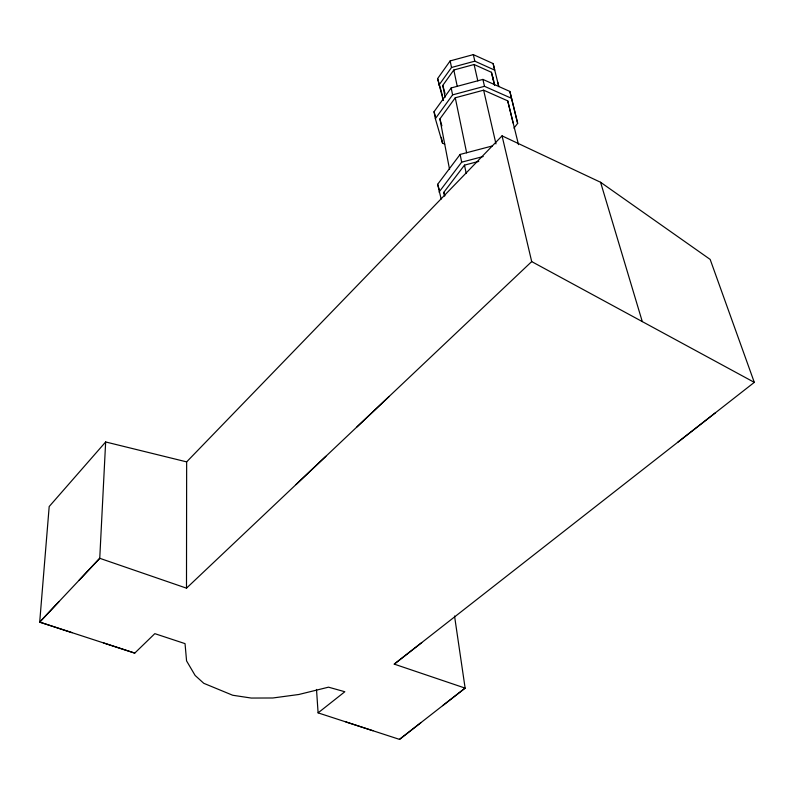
<?xml version="1.0" encoding="UTF-8"?>
<svg xmlns="http://www.w3.org/2000/svg" width="794" height="794" viewBox="0 0 794 794"><rect width="100%" height="100%" fill="white"/><g stroke="black" fill="none" stroke-linecap="round" stroke-linejoin="round"><path stroke-width="1.19" d="M79.112 580.225L99.746 558.301L186.491 588.165L186.65 461.88L502.056 135.853L600.572 182.273L710.164 259.42L754.3 382.361L394.241 664.121L465.125 688.11L454.535 616.005M186.65 461.88L105.652 441.96L99.746 558.301L39.7 622.119L72.095 632.679M420.8 722.739L399.501 739.383L318.096 712.873L344.834 691.733L328.518 687.177L298.812 694.492L272.858 697.986L251.271 698.055L232.692 695.246L203.77 683.306L195.126 675.456L186.57 660.896L185.042 643.636L154.81 633.652L134.752 653.105L39.7 622.119L49.188 506.542L105.652 441.96M443.151 100.153L437.613 78.596L450.158 60.91L473.323 54.617L493.124 63.58L498.771 86.477M438.903 85.196L451.528 67.48L474.822 61.168L494.712 70.14L493.124 63.58M445.106 97.215L442.774 85.424L453.811 70.001L474.097 64.503L491.436 72.304L494.652 85.097M444.729 144.121L442.516 143.188L435.35 118.683L434.04 111.716L451.171 87.945L482.901 79.41L509.857 91.439L517.658 123.338L513.966 128.122M435.35 118.683L452.59 94.873L484.499 86.308L511.584 98.347M449.563 169.44L439.896 118.931L455.27 97.781L483.625 90.179L507.713 100.858L518.492 144.637M441.176 199.096L437.643 184.317L460.123 154.433L492.191 146.007M439.042 192.079L461.671 162.165L483.189 156.527M444.511 195.939L443.846 192.317L464.5 165.122L478.762 161.39M39.7 622.119L59.113 601.485M295.964 484.608L325.877 456.302M356.943 426.934L389.189 396.414M186.491 588.165L531.702 261.593L502.056 135.853M394.241 664.121L421.723 642.614M677.997 442.069L715.434 412.781M399.501 739.383L465.125 688.11L442.665 705.658M345.807 721.895L372.932 730.728M103.766 643.001L134.752 653.105M531.702 261.593L754.3 382.361M437.643 184.317L439.41 190.153M443.846 192.317L444.888 195.79M600.572 182.273L642.286 321.59M434.04 111.716L435.4 116.381M439.896 118.931L441.891 125.839M437.613 78.596L442.506 95.836M442.774 85.424L445.037 93.464M492.488 76.194L493.66 80.839M517.658 123.338L509.857 91.439M507.713 100.858L513.182 123.08M497.759 82.229L498.821 86.615M491.436 72.304L494.513 85.196M482.901 79.41L484.499 86.308M483.625 90.179L495.962 143.883M473.323 54.617L474.822 61.168M474.097 64.503L477.819 80.899M453.811 70.001L457.255 86.427M450.158 60.91L451.528 67.48M455.27 97.781L466.644 152.855M451.171 87.945L452.59 94.873M464.5 165.122L466.207 173.529M460.123 154.433L461.671 162.165M443.042 98.089L443.479 100.292M441.404 137.372L442.516 143.188M316.508 689.44L318.096 712.873"/></g></svg>
